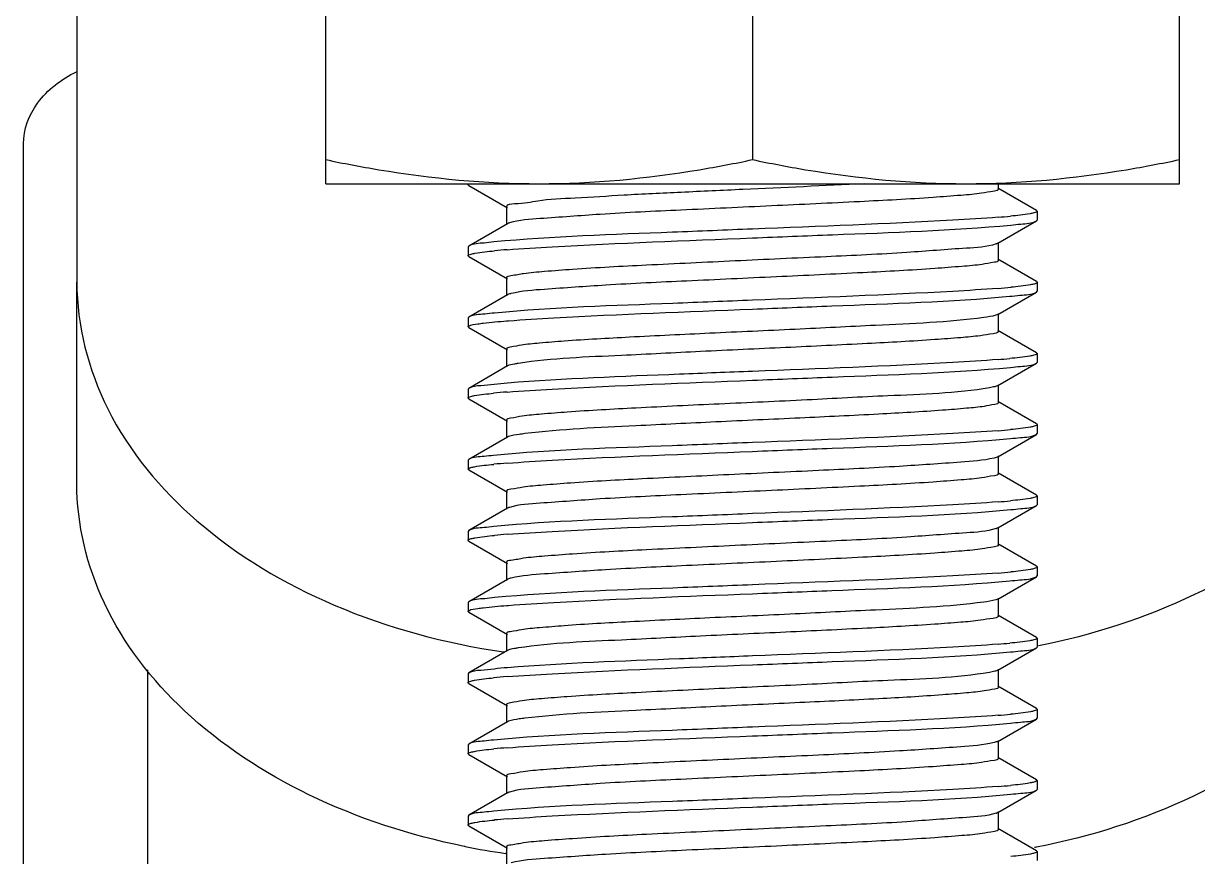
# Model space of a CAD drawing. Extents: x 1031190 to 1725648, y 733081 to 1571294.
# Drawn here: x 1132895.5 to 1133189.2, y 1238495.9 to 1238704.3 of the extents above; entities that cross this region are included whole.
import ezdxf

# ---------------------------------------------------------------- set-up
doc = ezdxf.new("R2010")
doc.units = 0
doc.header["$LTSCALE"] = 1000
doc.header["$MEASUREMENT"] = 0

msp = doc.modelspace()

# ---------------------------------------------------------------- linework, layer by layer
at = {"linetype": 'Continuous'}
for p, q in [((1132971.08, 1238664.22), (1132971.08, 1239198.07)), ((1133184.62, 1238664.22), (1133184.62, 1239198.07)), ((1133077.85, 1239192.06), (1133077.85, 1238670.24)), ((1132908.8, 1238982.51), (1132908.8, 1238639.59)), ((1132895.45, 1235660.53), (1132895.45, 1238674.19)), ((1132971.08, 1238664.22), (1133184.62, 1238664.22)), ((1133139.4, 1238662.89), (1133139.4, 1238664.22)), ((1133006.84, 1238663.81), (1133006.67, 1238664)), ((1133006.84, 1238663.81), (1133016.5, 1238658.22)), ((1133148.86, 1238657.52), (1133139.21, 1238663.11)), ((1133016.3, 1238658.44), (1133016.3, 1238653.99)), ((1133148.86, 1238657.52), (1133149.03, 1238657.33)), ((1133149.03, 1238657.33), (1133149.03, 1238655.1)), ((1133016.5, 1238654.22), (1133006.84, 1238648.63)), ((1133139.21, 1238649.32), (1133148.86, 1238654.91)), ((1133148.86, 1238654.91), (1133149.03, 1238655.11)), ((1133139.4, 1238645.09), (1133139.4, 1238649.54)), ((1133006.84, 1238648.63), (1133006.67, 1238648.43)), ((1133006.67, 1238648.43), (1133006.67, 1238646.21)), ((1133139.2, 1238649.32), (1133138.85, 1238649.16)), ((1133006.84, 1238646.01), (1133006.67, 1238646.21)), ((1133006.84, 1238646.01), (1133016.5, 1238640.42)), ((1133148.86, 1238639.73), (1133139.21, 1238645.32)), ((1133016.3, 1238640.65), (1133016.3, 1238636.2)), ((1132908.8, 1238589.26), (1132908.8, 1238639.59)), ((1133148.86, 1238639.73), (1133149.03, 1238639.53)), ((1133149.03, 1238639.53), (1133149.03, 1238637.31)), ((1133016.5, 1238636.42), (1133006.84, 1238630.83)), ((1133139.21, 1238631.52), (1133148.86, 1238637.11)), ((1133148.86, 1238637.11), (1133149.03, 1238637.31)), ((1133139.4, 1238627.3), (1133139.4, 1238631.75)), ((1133006.84, 1238630.83), (1133006.67, 1238630.64)), ((1133006.67, 1238630.64), (1133006.67, 1238628.41)), ((1133016.31, 1238629.9), (1133016.82, 1238629.94)), ((1133006.84, 1238628.22), (1133006.67, 1238628.41)), ((1133006.84, 1238628.22), (1133016.5, 1238622.63)), ((1133148.86, 1238621.93), (1133139.21, 1238627.52)), ((1133016.3, 1238622.85), (1133016.3, 1238618.4)), ((1133148.86, 1238621.93), (1133149.03, 1238621.74)), ((1133149.03, 1238621.74), (1133149.03, 1238619.51)), ((1133016.5, 1238618.63), (1133006.84, 1238613.04)), ((1133139.21, 1238613.73), (1133148.86, 1238619.32)), ((1133148.86, 1238619.32), (1133149.03, 1238619.51)), ((1133006.84, 1238613.04), (1133006.67, 1238612.84)), ((1133006.67, 1238612.84), (1133006.67, 1238610.62)), ((1133139.4, 1238609.5), (1133139.4, 1238613.95)), ((1133006.84, 1238610.42), (1133006.67, 1238610.62)), ((1133006.84, 1238610.42), (1133016.5, 1238604.83)), ((1133148.86, 1238604.14), (1133139.21, 1238609.73)), ((1133016.3, 1238605.06), (1133016.3, 1238600.61)), ((1133148.86, 1238604.14), (1133149.03, 1238603.94)), ((1133149.03, 1238603.94), (1133149.03, 1238601.72)), ((1133016.5, 1238600.83), (1133006.84, 1238595.24)), ((1133016.77, 1238600.96), (1133016.5, 1238600.83)), ((1133139.21, 1238595.93), (1133148.86, 1238601.52)), ((1133148.86, 1238601.52), (1133149.03, 1238601.72)), ((1133006.84, 1238595.24), (1133006.67, 1238595.05)), ((1133006.67, 1238595.05), (1133006.67, 1238592.82)), ((1133139.4, 1238591.71), (1133139.4, 1238596.16)), ((1133006.84, 1238592.63), (1133006.67, 1238592.82)), ((1133006.84, 1238592.63), (1133016.5, 1238587.04)), ((1133148.86, 1238586.34), (1133139.21, 1238591.93)), ((1133016.3, 1238587.26), (1133016.3, 1238582.81)), ((1133148.86, 1238586.34), (1133149.03, 1238586.15)), ((1133149.03, 1238586.15), (1133149.03, 1238583.92)), ((1133016.5, 1238583.04), (1133006.84, 1238577.45)), ((1133139.21, 1238578.14), (1133148.86, 1238583.73)), ((1133148.86, 1238583.73), (1133149.03, 1238583.93)), ((1133006.84, 1238577.45), (1133006.67, 1238577.25)), ((1133006.67, 1238577.25), (1133006.67, 1238575.03)), ((1133139.2, 1238578.14), (1133138.85, 1238577.99)), ((1133139.4, 1238573.91), (1133139.4, 1238578.36)), ((1133006.84, 1238574.83), (1133006.67, 1238575.03)), ((1133006.84, 1238574.83), (1133016.5, 1238569.24)), ((1133148.86, 1238568.55), (1133139.21, 1238574.14)), ((1133016.3, 1238569.47), (1133016.3, 1238565.02)), ((1133148.86, 1238568.55), (1133149.03, 1238568.35)), ((1133149.03, 1238568.35), (1133149.03, 1238566.13)), ((1133016.5, 1238565.24), (1133006.84, 1238559.65)), ((1133139.21, 1238560.34), (1133148.86, 1238565.93)), ((1133148.86, 1238565.93), (1133149.03, 1238566.13)), ((1133006.84, 1238559.65), (1133006.67, 1238559.46)), ((1133006.67, 1238559.46), (1133006.67, 1238557.23)), ((1133016.31, 1238558.72), (1133016.82, 1238558.76)), ((1133139.4, 1238556.12), (1133139.4, 1238560.57)), ((1133006.84, 1238557.04), (1133006.67, 1238557.23)), ((1133006.84, 1238557.04), (1133016.5, 1238551.45)), ((1133148.86, 1238550.75), (1133139.21, 1238556.34)), ((1133016.3, 1238551.67), (1133016.3, 1238547.22)), ((1133148.86, 1238550.75), (1133149.03, 1238550.56)), ((1133149.03, 1238550.56), (1133149.03, 1238548.33)), ((1133016.5, 1238547.45), (1133006.84, 1238541.86)), ((1133015.51, 1238547.13), (1133015.73, 1238547.1)), ((1133139.21, 1238542.55), (1133148.86, 1238548.14)), ((1133148.86, 1238548.14), (1133149.03, 1238548.34)), ((1132926.59, 1236243.7), (1132926.59, 1238542.66)), ((1133006.84, 1238541.86), (1133006.67, 1238541.66)), ((1133006.67, 1238541.66), (1133006.67, 1238539.44)), ((1133139.4, 1238538.32), (1133139.4, 1238542.77)), ((1133006.84, 1238539.24), (1133006.67, 1238539.44)), ((1133006.84, 1238539.24), (1133016.5, 1238533.65)), ((1133148.86, 1238532.96), (1133139.21, 1238538.55)), ((1133016.3, 1238533.88), (1133016.3, 1238529.43)), ((1133148.86, 1238532.96), (1133149.03, 1238532.76)), ((1133149.03, 1238532.76), (1133149.03, 1238530.54)), ((1133016.5, 1238529.65), (1133006.84, 1238524.06)), ((1133016.77, 1238529.78), (1133016.5, 1238529.65)), ((1133139.21, 1238524.75), (1133148.86, 1238530.34)), ((1133148.86, 1238530.34), (1133149.03, 1238530.54)), ((1133006.84, 1238524.06), (1133006.67, 1238523.87)), ((1133006.67, 1238523.87), (1133006.67, 1238521.64)), ((1133139.4, 1238520.53), (1133139.4, 1238524.98)), ((1133006.84, 1238521.45), (1133006.67, 1238521.64)), ((1133006.84, 1238521.45), (1133016.5, 1238515.86)), ((1133148.86, 1238515.16), (1133139.21, 1238520.75)), ((1133016.3, 1238516.08), (1133016.3, 1238511.63)), ((1133148.86, 1238515.16), (1133149.03, 1238514.97)), ((1133149.03, 1238514.97), (1133149.03, 1238512.74)), ((1133016.5, 1238511.86), (1133006.84, 1238506.27)), ((1133139.21, 1238506.96), (1133148.86, 1238512.55)), ((1133148.86, 1238512.55), (1133149.03, 1238512.75)), ((1133006.84, 1238506.27), (1133006.67, 1238506.07)), ((1133006.67, 1238506.07), (1133006.67, 1238503.85)), ((1133139.2, 1238506.96), (1133138.85, 1238506.81)), ((1133139.4, 1238502.73), (1133139.4, 1238507.18)), ((1133006.84, 1238503.65), (1133006.67, 1238503.85)), ((1133006.84, 1238503.65), (1133016.5, 1238498.06)), ((1133148.86, 1238497.37), (1133139.21, 1238502.96)), ((1133005.91, 1238498.45), (1133005.72, 1238498.49)), ((1133016.24, 1238496.7), (1133016.01, 1238496.73)), ((1133016.3, 1238498.29), (1133016.3, 1238493.84)), ((1133148.53, 1238498.21), (1133148.34, 1238498.17)), ((1133148.76, 1238498.25), (1133148.53, 1238498.21)), ((1133148.9, 1238498.28), (1133148.76, 1238498.25)), ((1133148.86, 1238497.37), (1133149.03, 1238497.17)), ((1133149.03, 1238497.17), (1133149.03, 1238494.95))]:
    msp.add_line(p, q, dxfattribs=at)
for centre, radius, start, end in [((1133123.55, 1238857.54), 202.32, 274.4572, 275.3373), ((1133032.08, 1238446.93), 201.39, 94.4567, 95.3502), ((1133137.51, 1238653.05), 4.11, 287.9093, 289.0439), ((1133123.77, 1238837.07), 199.64, 274.4562, 275.3757), ((1133019.68, 1238627.45), 9.56, 103.4604, 104.3304), ((1133123.18, 1238826.34), 206.72, 274.4595, 275.2732), ((1133031.56, 1238417.47), 195.24, 94.4466, 95.4486), ((1133123.59, 1238803.69), 201.86, 274.4571, 275.3431), ((1133031.68, 1238398.24), 196.68, 94.4521, 95.4224), ((1133123.55, 1238786.36), 202.32, 274.4572, 275.3373), ((1133032.08, 1238375.75), 201.39, 94.4567, 95.3502), ((1133137.51, 1238581.87), 4.11, 287.9093, 289.0439), ((1133123.77, 1238765.89), 199.64, 274.4562, 275.3757), ((1133019.68, 1238556.27), 9.56, 103.4604, 104.3304), ((1133123.18, 1238755.16), 206.72, 274.4595, 275.2732), ((1133031.56, 1238346.29), 195.24, 94.4466, 95.4486), ((1133123.59, 1238732.51), 201.86, 274.4571, 275.3431), ((1133031.68, 1238327.06), 196.68, 94.4521, 95.4224), ((1133123.55, 1238715.18), 202.32, 274.4572, 275.3373), ((1133137.51, 1238510.69), 4.11, 287.9093, 289.0439), ((1133032.08, 1238304.57), 201.39, 94.4567, 95.3502), ((1133041.41, 1238675.95), 181.01, 258.6889, 261.9339)]:
    msp.add_arc(centre, radius, start, end, dxfattribs=at)
for points, knots in [([(1132895.45, 1238674.19), (1132895.45, 1238677.78), (1132898.43, 1238685.6), (1132904.97, 1238690.36), (1132908.71, 1238692.22)], [0, 0, 0, 0, 0.461863, 1, 1, 1, 1]), ([(1132971.08, 1238670.24), (1132975.48, 1238669.31), (1132993.08, 1238665.95), (1133011.04, 1238664.22), (1133024.47, 1238664.22)], [0, 0, 0, 0, 0.250789, 1, 1, 1, 1]), ([(1133024.47, 1238664.22), (1133037.9, 1238664.22), (1133055.85, 1238665.95), (1133073.45, 1238669.31), (1133077.85, 1238670.24)], [0, 0, 0, 0, 0.749211, 1, 1, 1, 1]), ([(1133077.85, 1238670.24), (1133082.25, 1238669.31), (1133099.85, 1238665.95), (1133117.81, 1238664.22), (1133131.24, 1238664.22)], [0, 0, 0, 0, 0.250789, 1, 1, 1, 1]), ([(1133131.24, 1238664.22), (1133144.67, 1238664.22), (1133162.62, 1238665.95), (1133180.22, 1238669.31), (1133184.62, 1238670.24)], [0, 0, 0, 0, 0.749211, 1, 1, 1, 1]), ([(1133006.67, 1238664), (1133006.67, 1238664.04), (1133006.74, 1238664.14), (1133006.83, 1238664.19), (1133006.89, 1238664.22)], [0, 0, 0, 0, 0.384576, 1, 1, 1, 1]), ([(1133105.78, 1238664.22), (1133095.66, 1238663.7), (1133080.38, 1238663.01), (1133060.38, 1238662.07), (1133046.31, 1238661.41), (1133034.63, 1238660.62), (1133024.82, 1238660.22), (1133020.33, 1238659.1), (1133016.31, 1238659.15), (1133016.31, 1238658.44)], [0, 0, 0, 0, 0.338564, 0.510837, 0.670229, 0.806445, 0.910702, 0.97638, 1, 1, 1, 1]), ([(1133139.4, 1238662.89), (1133139.4, 1238662.49), (1133137.3, 1238662.25), (1133134.74, 1238661.67), (1133129.3, 1238661.25), (1133119.32, 1238660.47), (1133103.41, 1238659.64), (1133082.41, 1238658.65), (1133060.74, 1238657.64), (1133041.4, 1238656.76), (1133027.17, 1238655.61), (1133019.51, 1238655.17), (1133017.04, 1238654.43)], [0, 0, 0, 0, 0.009703, 0.035887, 0.07813, 0.135078, 0.284815, 0.464601, 0.649729, 0.81476, 0.937049, 1, 1, 1, 1]), ([(1133139.27, 1238655.83), (1133135.5, 1238655.53), (1133115.04, 1238654.29), (1133094.55, 1238653.54), (1133077.85, 1238652.88)], [0, 0, 0, 0, 0.184553, 1, 1, 1, 1]), ([(1133148.21, 1238656.9), (1133147.9, 1238656.82), (1133145.97, 1238656.43), (1133144.01, 1238656.25), (1133142.37, 1238656.09)], [0, 0, 0, 0, 0.163341, 1, 1, 1, 1]), ([(1133149.03, 1238657.33), (1133149.03, 1238657.23), (1133148.69, 1238657.02), (1133148.42, 1238656.95), (1133148.21, 1238656.9)], [0, 0, 0, 0, 0.314295, 1, 1, 1, 1]), ([(1133077.85, 1238652.88), (1133071.17, 1238652.61), (1133049.58, 1238651.69), (1133027.95, 1238651.07), (1133013.1, 1238649.64)], [0, 0, 0, 0, 0.309586, 1, 1, 1, 1]), ([(1133017.04, 1238654.43), (1133016.94, 1238654.4), (1133016.75, 1238654.34), (1133016.57, 1238654.26), (1133016.5, 1238654.22)], [0, 0, 0, 0, 0.569522, 1, 1, 1, 1]), ([(1133077.85, 1238650.66), (1133084.51, 1238650.92), (1133106.06, 1238651.84), (1133127.64, 1238652.47), (1133142.48, 1238653.88)], [0, 0, 0, 0, 0.309073, 1, 1, 1, 1]), ([(1133142.48, 1238653.88), (1133143.29, 1238653.96), (1133145.4, 1238654.25), (1133147.7, 1238654.24), (1133148.86, 1238654.91)], [0, 0, 0, 0, 0.379133, 1, 1, 1, 1]), ([(1133013.1, 1238649.64), (1133012.3, 1238649.57), (1133010.23, 1238649.27), (1133007.98, 1238649.28), (1133006.84, 1238648.63)], [0, 0, 0, 0, 0.378727, 1, 1, 1, 1]), ([(1133016.43, 1238647.71), (1133020.2, 1238648), (1133040.66, 1238649.24), (1133061.15, 1238649.99), (1133077.85, 1238650.66)], [0, 0, 0, 0, 0.184541, 1, 1, 1, 1]), ([(1133006.67, 1238646.21), (1133006.67, 1238646.3), (1133006.99, 1238646.51), (1133007.26, 1238646.57), (1133007.46, 1238646.63)], [0, 0, 0, 0, 0.315177, 1, 1, 1, 1]), ([(1133007.46, 1238646.63), (1133007.77, 1238646.71), (1133009.7, 1238647.1), (1133011.66, 1238647.28), (1133013.3, 1238647.44)], [0, 0, 0, 0, 0.16229, 1, 1, 1, 1]), ([(1133138.78, 1238649.14), (1133136.39, 1238648.37), (1133128.83, 1238647.97), (1133114.73, 1238646.78), (1133095.39, 1238645.92), (1133073.66, 1238644.9), (1133052.56, 1238643.91), (1133036.53, 1238643.08), (1133026.48, 1238642.29), (1133021, 1238641.87), (1133018.42, 1238641.28), (1133016.31, 1238641.05), (1133016.3, 1238640.65)], [0, 0, 0, 0, 0.061098, 0.182334, 0.347135, 0.532706, 0.713328, 0.863975, 0.921317, 0.963856, 0.990226, 1, 1, 1, 1]), ([(1133139.4, 1238645.09), (1133139.4, 1238644.71), (1133137.35, 1238644.46), (1133134.86, 1238643.89), (1133129.55, 1238643.47), (1133119.8, 1238642.7), (1133104.2, 1238641.88), (1133083.54, 1238640.9), (1133062.07, 1238639.91), (1133042.71, 1238639.01), (1133028.11, 1238637.95), (1133020.17, 1238637.4), (1133017.45, 1238636.74)], [0, 0, 0, 0, 0.009517, 0.035128, 0.076492, 0.132277, 0.279305, 0.456588, 0.640385, 0.806077, 0.931494, 1, 1, 1, 1]), ([(1132908.8, 1238639.59), (1132908.8, 1238628.72), (1132914.76, 1238605.66), (1132938.64, 1238577.25), (1132973.56, 1238556.58), (1133001.02, 1238549.23), (1133015.51, 1238547.13)], [0, 0, 0, 0, 0.21365, 0.448299, 0.712201, 1, 1, 1, 1]), ([(1133139.28, 1238638.03), (1133135.51, 1238637.74), (1133115.05, 1238636.5), (1133094.56, 1238635.75), (1133077.85, 1238635.08)], [0, 0, 0, 0, 0.184509, 1, 1, 1, 1]), ([(1133148.32, 1238639.13), (1133148.02, 1238639.05), (1133146.09, 1238638.65), (1133144.12, 1238638.46), (1133142.48, 1238638.31)], [0, 0, 0, 0, 0.159053, 1, 1, 1, 1]), ([(1133149.03, 1238639.53), (1133149.03, 1238639.45), (1133148.75, 1238639.25), (1133148.5, 1238639.18), (1133148.32, 1238639.13)], [0, 0, 0, 0, 0.319254, 1, 1, 1, 1]), ([(1133149.4, 1238548.71), (1133162.85, 1238551.37), (1133188.19, 1238559.45), (1133220.08, 1238580.14), (1133241.61, 1238607.55), (1133246.9, 1238629.29), (1133246.9, 1238639.59)], [0, 0, 0, 0, 0.287091, 0.549791, 0.784575, 1, 1, 1, 1]), ([(1133077.85, 1238635.08), (1133071.2, 1238634.82), (1133049.68, 1238633.9), (1133028.13, 1238633.27), (1133013.3, 1238631.87)], [0, 0, 0, 0, 0.308784, 1, 1, 1, 1]), ([(1133017.31, 1238636.71), (1133017.15, 1238636.67), (1133016.87, 1238636.59), (1133016.6, 1238636.48), (1133016.5, 1238636.42)], [0, 0, 0, 0, 0.585672, 1, 1, 1, 1]), ([(1133077.85, 1238632.86), (1133084.46, 1238633.12), (1133105.9, 1238634.03), (1133127.38, 1238634.68), (1133142.18, 1238636.06)], [0, 0, 0, 0, 0.307895, 1, 1, 1, 1]), ([(1133142.18, 1238636.06), (1133143.03, 1238636.14), (1133145.24, 1238636.44), (1133147.65, 1238636.41), (1133148.86, 1238637.11)], [0, 0, 0, 0, 0.380051, 1, 1, 1, 1]), ([(1133013.3, 1238631.87), (1133012.48, 1238631.79), (1133010.34, 1238631.49), (1133008.01, 1238631.51), (1133006.84, 1238630.83)], [0, 0, 0, 0, 0.379378, 1, 1, 1, 1]), ([(1133016.82, 1238629.94), (1133020.59, 1238630.23), (1133040.93, 1238631.45), (1133061.28, 1238632.2), (1133077.85, 1238632.86)], [0, 0, 0, 0, 0.186017, 1, 1, 1, 1]), ([(1133006.67, 1238628.41), (1133006.67, 1238628.49), (1133007.5, 1238629.09), (1133008.35, 1238629.04), (1133009.12, 1238629.16)], [0, 0, 0, 0, 0.092798, 1, 1, 1, 1]), ([(1133009.12, 1238629.16), (1133009.58, 1238629.23), (1133011.97, 1238629.54), (1133014.37, 1238629.75), (1133016.31, 1238629.9)], [0, 0, 0, 0, 0.190958, 1, 1, 1, 1]), ([(1133135.69, 1238630.76), (1133126.72, 1238629.55), (1133110.95, 1238628.94), (1133088.12, 1238627.74), (1133067.58, 1238626.84), (1133048.34, 1238625.9), (1133034.03, 1238625.12), (1133025.17, 1238624.39), (1133020.39, 1238623.98), (1133018.13, 1238623.46), (1133016.3, 1238623.2), (1133016.3, 1238622.85)], [0, 0, 0, 0, 0.226556, 0.394464, 0.573122, 0.741029, 0.877994, 0.929534, 0.967621, 0.99116, 1, 1, 1, 1]), ([(1133139.2, 1238631.52), (1133139.06, 1238631.44), (1133137.91, 1238631.04), (1133136.71, 1238630.9), (1133135.69, 1238630.76)], [0, 0, 0, 0, 0.140461, 1, 1, 1, 1]), ([(1133139.35, 1238627.19), (1133139.04, 1238626.82), (1133137.32, 1238626.63), (1133134.32, 1238626.06), (1133129.37, 1238625.66), (1133119.99, 1238624.93), (1133105.38, 1238624.15), (1133085.85, 1238623.2), (1133065.34, 1238622.31), (1133043.03, 1238621.09), (1133027.77, 1238620.57), (1133019.24, 1238619.28)], [0, 0, 0, 0, 0.011937, 0.038615, 0.07957, 0.133598, 0.274096, 0.443272, 0.620779, 0.785256, 1, 1, 1, 1]), ([(1133139.4, 1238627.3), (1133139.4, 1238627.28), (1133139.39, 1238627.24), (1133139.37, 1238627.21), (1133139.35, 1238627.19)], [0, 0, 0, 0, 0.463467, 1, 1, 1, 1]), ([(1133139.25, 1238620.24), (1133135.48, 1238619.94), (1133115.03, 1238618.7), (1133094.55, 1238617.95), (1133077.85, 1238617.29)], [0, 0, 0, 0, 0.184619, 1, 1, 1, 1]), ([(1133148.19, 1238621.3), (1133147.87, 1238621.22), (1133145.89, 1238620.83), (1133143.87, 1238620.64), (1133142.18, 1238620.49)], [0, 0, 0, 0, 0.163149, 1, 1, 1, 1]), ([(1133149.03, 1238621.74), (1133149.03, 1238621.64), (1133148.68, 1238621.43), (1133148.41, 1238621.36), (1133148.19, 1238621.3)], [0, 0, 0, 0, 0.312916, 1, 1, 1, 1]), ([(1133019.24, 1238619.28), (1133018.91, 1238619.23), (1133018, 1238619.06), (1133017.03, 1238618.93), (1133016.5, 1238618.63)], [0, 0, 0, 0, 0.353551, 1, 1, 1, 1]), ([(1133077.85, 1238617.29), (1133071.76, 1238617.05), (1133051.31, 1238616.2), (1133030.85, 1238615.47), (1133016.52, 1238614.35)], [0, 0, 0, 0, 0.297814, 1, 1, 1, 1]), ([(1133077.85, 1238615.07), (1133084.5, 1238615.33), (1133106.01, 1238616.25), (1133127.56, 1238616.88), (1133142.38, 1238618.28)], [0, 0, 0, 0, 0.308711, 1, 1, 1, 1]), ([(1133142.38, 1238618.28), (1133143.21, 1238618.36), (1133145.35, 1238618.66), (1133147.69, 1238618.64), (1133148.86, 1238619.32)], [0, 0, 0, 0, 0.379419, 1, 1, 1, 1]), ([(1133016.52, 1238614.35), (1133014.3, 1238614.17), (1133011.14, 1238613.73), (1133007.73, 1238613.55), (1133006.84, 1238613.04)], [0, 0, 0, 0, 0.683777, 1, 1, 1, 1]), ([(1133016.43, 1238612.12), (1133020.2, 1238612.41), (1133040.66, 1238613.65), (1133061.15, 1238614.4), (1133077.85, 1238615.07)], [0, 0, 0, 0, 0.184504, 1, 1, 1, 1]), ([(1133007.4, 1238611.02), (1133007.69, 1238611.1), (1133009.55, 1238611.49), (1133011.44, 1238611.67), (1133013.03, 1238611.82)], [0, 0, 0, 0, 0.160861, 1, 1, 1, 1]), ([(1133137.15, 1238613.18), (1133128.75, 1238611.74), (1133113.42, 1238611.35), (1133090.9, 1238610.06), (1133069.86, 1238609.16), (1133049.91, 1238608.18), (1133034.96, 1238607.38), (1133025.65, 1238606.63), (1133020.62, 1238606.22), (1133018.24, 1238605.68), (1133016.3, 1238605.43), (1133016.3, 1238605.06)], [0, 0, 0, 0, 0.210773, 0.377666, 0.558838, 0.731273, 0.873076, 0.926648, 0.966309, 0.990838, 1, 1, 1, 1]), ([(1133139.2, 1238613.73), (1133138.97, 1238613.59), (1133138.28, 1238613.4), (1133137.58, 1238613.26), (1133137.15, 1238613.18)], [0, 0, 0, 0, 0.374139, 1, 1, 1, 1]), ([(1133006.67, 1238610.62), (1133006.67, 1238610.71), (1133006.96, 1238610.9), (1133007.21, 1238610.97), (1133007.4, 1238611.02)], [0, 0, 0, 0, 0.319044, 1, 1, 1, 1]), ([(1133139.4, 1238609.5), (1133139.4, 1238609.16), (1133137.63, 1238608.89), (1133135.42, 1238608.4), (1133130.77, 1238607.98), (1133122.13, 1238607.27), (1133108.14, 1238606.49), (1133089.26, 1238605.57), (1133068.99, 1238604.67), (1133046.05, 1238603.5), (1133030.09, 1238602.83), (1133020.88, 1238601.71)], [0, 0, 0, 0, 0.008683, 0.031763, 0.069103, 0.119686, 0.254361, 0.420111, 0.597552, 0.765912, 1, 1, 1, 1]), ([(1133139.27, 1238602.44), (1133135.5, 1238602.15), (1133115.04, 1238600.91), (1133094.55, 1238600.16), (1133077.85, 1238599.49)], [0, 0, 0, 0, 0.184538, 1, 1, 1, 1]), ([(1133148.3, 1238603.54), (1133148, 1238603.45), (1133146.04, 1238603.05), (1133144.05, 1238602.87), (1133142.38, 1238602.71)], [0, 0, 0, 0, 0.159502, 1, 1, 1, 1]), ([(1133149.03, 1238603.94), (1133149.03, 1238603.85), (1133148.74, 1238603.66), (1133148.49, 1238603.59), (1133148.3, 1238603.54)], [0, 0, 0, 0, 0.318137, 1, 1, 1, 1]), ([(1133077.85, 1238599.49), (1133071.15, 1238599.23), (1133049.54, 1238598.3), (1133027.89, 1238597.68), (1133013.03, 1238596.25)], [0, 0, 0, 0, 0.309919, 1, 1, 1, 1]), ([(1133020.88, 1238601.71), (1133020.4, 1238601.65), (1133019.03, 1238601.45), (1133017.63, 1238601.28), (1133016.77, 1238600.96)], [0, 0, 0, 0, 0.341642, 1, 1, 1, 1]), ([(1133077.85, 1238597.27), (1133084.49, 1238597.53), (1133106, 1238598.45), (1133127.55, 1238599.09), (1133142.37, 1238600.48)], [0, 0, 0, 0, 0.308641, 1, 1, 1, 1]), ([(1133142.37, 1238600.48), (1133143.2, 1238600.56), (1133145.34, 1238600.86), (1133147.68, 1238600.84), (1133148.86, 1238601.52)], [0, 0, 0, 0, 0.379512, 1, 1, 1, 1]), ([(1133016.42, 1238594.32), (1133020.19, 1238594.62), (1133040.65, 1238595.86), (1133061.14, 1238596.61), (1133077.85, 1238597.27)], [0, 0, 0, 0, 0.184493, 1, 1, 1, 1]), ([(1133013.03, 1238596.25), (1133012.24, 1238596.18), (1133010.2, 1238595.89), (1133007.96, 1238595.89), (1133006.84, 1238595.24)], [0, 0, 0, 0, 0.378482, 1, 1, 1, 1]), ([(1133007.4, 1238593.23), (1133007.7, 1238593.31), (1133009.58, 1238593.7), (1133011.49, 1238593.88), (1133013.1, 1238594.03)], [0, 0, 0, 0, 0.160696, 1, 1, 1, 1]), ([(1133138.25, 1238595.61), (1133135.53, 1238594.96), (1133127.58, 1238594.4), (1133112.98, 1238593.35), (1133093.62, 1238592.44), (1133072.15, 1238591.45), (1133051.5, 1238590.47), (1133035.9, 1238589.65), (1133026.15, 1238588.88), (1133020.85, 1238588.46), (1133018.35, 1238587.89), (1133016.31, 1238587.65), (1133016.31, 1238587.26)], [0, 0, 0, 0, 0.068576, 0.194029, 0.359725, 0.543506, 0.720761, 0.867753, 0.923531, 0.964877, 0.99049, 1, 1, 1, 1]), ([(1133139.2, 1238595.93), (1133139.09, 1238595.86), (1133138.77, 1238595.74), (1133138.44, 1238595.66), (1133138.25, 1238595.61)], [0, 0, 0, 0, 0.406881, 1, 1, 1, 1]), ([(1133006.67, 1238592.82), (1133006.67, 1238592.91), (1133006.97, 1238593.11), (1133007.21, 1238593.18), (1133007.4, 1238593.23)], [0, 0, 0, 0, 0.318595, 1, 1, 1, 1]), ([(1133139.4, 1238591.71), (1133139.4, 1238591.31), (1133137.3, 1238591.07), (1133134.74, 1238590.49), (1133129.3, 1238590.07), (1133119.32, 1238589.29), (1133103.41, 1238588.46), (1133082.41, 1238587.47), (1133060.74, 1238586.46), (1133041.4, 1238585.58), (1133027.17, 1238584.43), (1133019.51, 1238583.99), (1133017.04, 1238583.25)], [0, 0, 0, 0, 0.009703, 0.035887, 0.07813, 0.135078, 0.284815, 0.464601, 0.649729, 0.81476, 0.937049, 1, 1, 1, 1]), ([(1133005.72, 1238498.49), (1132992.32, 1238501.19), (1132967.13, 1238509.31), (1132935.43, 1238530), (1132914.05, 1238557.34), (1132908.8, 1238579), (1132908.8, 1238589.26)], [0, 0, 0, 0, 0.287033, 0.549656, 0.784455, 1, 1, 1, 1]), ([(1133246.9, 1238589.26), (1133246.9, 1238578.93), (1133241.58, 1238557.11), (1133219.92, 1238529.65), (1133187.86, 1238508.95), (1133162.41, 1238500.91), (1133148.9, 1238498.28)], [0, 0, 0, 0, 0.215323, 0.450097, 0.712862, 1, 1, 1, 1]), ([(1133148.21, 1238585.72), (1133147.9, 1238585.64), (1133145.97, 1238585.25), (1133144.01, 1238585.07), (1133142.37, 1238584.91)], [0, 0, 0, 0, 0.163341, 1, 1, 1, 1]), ([(1133149.03, 1238586.15), (1133149.03, 1238586.05), (1133148.69, 1238585.84), (1133148.42, 1238585.77), (1133148.21, 1238585.72)], [0, 0, 0, 0, 0.314295, 1, 1, 1, 1]), ([(1133017.04, 1238583.25), (1133016.94, 1238583.22), (1133016.75, 1238583.16), (1133016.57, 1238583.08), (1133016.5, 1238583.04)], [0, 0, 0, 0, 0.569522, 1, 1, 1, 1]), ([(1133139.27, 1238584.65), (1133135.5, 1238584.35), (1133115.04, 1238583.11), (1133094.55, 1238582.36), (1133077.85, 1238581.7)], [0, 0, 0, 0, 0.184553, 1, 1, 1, 1]), ([(1133077.85, 1238579.48), (1133084.51, 1238579.74), (1133106.06, 1238580.66), (1133127.64, 1238581.29), (1133142.48, 1238582.7)], [0, 0, 0, 0, 0.309073, 1, 1, 1, 1]), ([(1133142.48, 1238582.7), (1133143.29, 1238582.78), (1133145.4, 1238583.07), (1133147.7, 1238583.06), (1133148.86, 1238583.73)], [0, 0, 0, 0, 0.379133, 1, 1, 1, 1]), ([(1133077.85, 1238581.7), (1133071.17, 1238581.43), (1133049.58, 1238580.51), (1133027.95, 1238579.89), (1133013.1, 1238578.46)], [0, 0, 0, 0, 0.309586, 1, 1, 1, 1]), ([(1133016.43, 1238576.53), (1133020.2, 1238576.82), (1133040.66, 1238578.06), (1133061.15, 1238578.81), (1133077.85, 1238579.48)], [0, 0, 0, 0, 0.184541, 1, 1, 1, 1]), ([(1133013.1, 1238578.46), (1133012.3, 1238578.39), (1133010.23, 1238578.09), (1133007.98, 1238578.11), (1133006.84, 1238577.45)], [0, 0, 0, 0, 0.378727, 1, 1, 1, 1]), ([(1133007.46, 1238575.45), (1133007.77, 1238575.53), (1133009.7, 1238575.92), (1133011.66, 1238576.1), (1133013.3, 1238576.26)], [0, 0, 0, 0, 0.16229, 1, 1, 1, 1]), ([(1133138.78, 1238577.96), (1133136.39, 1238577.19), (1133128.83, 1238576.79), (1133114.73, 1238575.6), (1133095.39, 1238574.74), (1133073.66, 1238573.72), (1133052.56, 1238572.73), (1133036.53, 1238571.9), (1133026.48, 1238571.11), (1133021, 1238570.69), (1133018.42, 1238570.1), (1133016.31, 1238569.87), (1133016.3, 1238569.47)], [0, 0, 0, 0, 0.061098, 0.182334, 0.347135, 0.532706, 0.713328, 0.863975, 0.921317, 0.963856, 0.990226, 1, 1, 1, 1]), ([(1133006.67, 1238575.03), (1133006.67, 1238575.12), (1133006.99, 1238575.33), (1133007.26, 1238575.39), (1133007.46, 1238575.45)], [0, 0, 0, 0, 0.315177, 1, 1, 1, 1]), ([(1133139.4, 1238573.91), (1133139.4, 1238573.53), (1133137.35, 1238573.28), (1133134.86, 1238572.71), (1133129.55, 1238572.29), (1133119.8, 1238571.52), (1133104.2, 1238570.7), (1133083.54, 1238569.72), (1133062.07, 1238568.73), (1133042.71, 1238567.83), (1133028.11, 1238566.77), (1133020.17, 1238566.22), (1133017.45, 1238565.56)], [0, 0, 0, 0, 0.009517, 0.035128, 0.076492, 0.132277, 0.279305, 0.456588, 0.640385, 0.806077, 0.931494, 1, 1, 1, 1]), ([(1133148.32, 1238567.95), (1133148.02, 1238567.87), (1133146.09, 1238567.47), (1133144.12, 1238567.28), (1133142.48, 1238567.13)], [0, 0, 0, 0, 0.159053, 1, 1, 1, 1]), ([(1133149.03, 1238568.35), (1133149.03, 1238568.27), (1133148.75, 1238568.07), (1133148.5, 1238568), (1133148.32, 1238567.95)], [0, 0, 0, 0, 0.319254, 1, 1, 1, 1]), ([(1133017.31, 1238565.53), (1133017.15, 1238565.49), (1133016.87, 1238565.41), (1133016.6, 1238565.3), (1133016.5, 1238565.24)], [0, 0, 0, 0, 0.585672, 1, 1, 1, 1]), ([(1133139.28, 1238566.85), (1133135.51, 1238566.56), (1133115.05, 1238565.32), (1133094.56, 1238564.57), (1133077.85, 1238563.9)], [0, 0, 0, 0, 0.184509, 1, 1, 1, 1]), ([(1133077.85, 1238561.68), (1133084.46, 1238561.94), (1133105.9, 1238562.85), (1133127.38, 1238563.5), (1133142.18, 1238564.88)], [0, 0, 0, 0, 0.307895, 1, 1, 1, 1]), ([(1133142.18, 1238564.88), (1133143.03, 1238564.96), (1133145.24, 1238565.26), (1133147.65, 1238565.23), (1133148.86, 1238565.93)], [0, 0, 0, 0, 0.380051, 1, 1, 1, 1]), ([(1133077.85, 1238563.9), (1133071.2, 1238563.64), (1133049.68, 1238562.72), (1133028.13, 1238562.09), (1133013.3, 1238560.69)], [0, 0, 0, 0, 0.308784, 1, 1, 1, 1]), ([(1133016.82, 1238558.76), (1133020.59, 1238559.05), (1133040.93, 1238560.27), (1133061.28, 1238561.02), (1133077.85, 1238561.68)], [0, 0, 0, 0, 0.186017, 1, 1, 1, 1]), ([(1133013.3, 1238560.69), (1133012.48, 1238560.61), (1133010.34, 1238560.31), (1133008.01, 1238560.33), (1133006.84, 1238559.65)], [0, 0, 0, 0, 0.379378, 1, 1, 1, 1]), ([(1133009.12, 1238557.98), (1133009.58, 1238558.05), (1133011.97, 1238558.36), (1133014.37, 1238558.57), (1133016.31, 1238558.72)], [0, 0, 0, 0, 0.190958, 1, 1, 1, 1]), ([(1133135.69, 1238559.58), (1133126.72, 1238558.37), (1133110.95, 1238557.76), (1133088.12, 1238556.56), (1133067.58, 1238555.66), (1133048.34, 1238554.72), (1133034.03, 1238553.94), (1133025.17, 1238553.21), (1133020.39, 1238552.8), (1133018.13, 1238552.29), (1133016.3, 1238552.02), (1133016.3, 1238551.67)], [0, 0, 0, 0, 0.226556, 0.394464, 0.573122, 0.741029, 0.877994, 0.929534, 0.967621, 0.99116, 1, 1, 1, 1]), ([(1133139.2, 1238560.34), (1133139.06, 1238560.26), (1133137.91, 1238559.86), (1133136.71, 1238559.72), (1133135.69, 1238559.58)], [0, 0, 0, 0, 0.140461, 1, 1, 1, 1]), ([(1133006.67, 1238557.23), (1133006.67, 1238557.31), (1133007.5, 1238557.91), (1133008.35, 1238557.86), (1133009.12, 1238557.98)], [0, 0, 0, 0, 0.092798, 1, 1, 1, 1]), ([(1133139.35, 1238556.01), (1133139.04, 1238555.64), (1133137.32, 1238555.45), (1133134.32, 1238554.88), (1133129.37, 1238554.48), (1133119.99, 1238553.75), (1133105.38, 1238552.97), (1133085.85, 1238552.02), (1133065.34, 1238551.13), (1133043.03, 1238549.91), (1133027.77, 1238549.39), (1133019.24, 1238548.1)], [0, 0, 0, 0, 0.011937, 0.038615, 0.07957, 0.133598, 0.274096, 0.443272, 0.620779, 0.785256, 1, 1, 1, 1]), ([(1133139.4, 1238556.12), (1133139.4, 1238556.1), (1133139.39, 1238556.06), (1133139.37, 1238556.03), (1133139.35, 1238556.01)], [0, 0, 0, 0, 0.463467, 1, 1, 1, 1]), ([(1133148.19, 1238550.12), (1133147.87, 1238550.04), (1133145.89, 1238549.65), (1133143.87, 1238549.46), (1133142.18, 1238549.31)], [0, 0, 0, 0, 0.163149, 1, 1, 1, 1]), ([(1133149.03, 1238550.56), (1133149.03, 1238550.46), (1133148.68, 1238550.25), (1133148.41, 1238550.18), (1133148.19, 1238550.12)], [0, 0, 0, 0, 0.312916, 1, 1, 1, 1]), ([(1133019.24, 1238548.1), (1133018.91, 1238548.05), (1133018, 1238547.88), (1133017.03, 1238547.75), (1133016.5, 1238547.45)], [0, 0, 0, 0, 0.353551, 1, 1, 1, 1]), ([(1133139.25, 1238549.06), (1133135.48, 1238548.76), (1133115.03, 1238547.52), (1133094.55, 1238546.77), (1133077.85, 1238546.11)], [0, 0, 0, 0, 0.184619, 1, 1, 1, 1]), ([(1133077.85, 1238543.89), (1133084.5, 1238544.15), (1133106.01, 1238545.07), (1133127.56, 1238545.7), (1133142.38, 1238547.1)], [0, 0, 0, 0, 0.308711, 1, 1, 1, 1]), ([(1133142.38, 1238547.1), (1133143.21, 1238547.18), (1133145.35, 1238547.48), (1133147.69, 1238547.46), (1133148.86, 1238548.14)], [0, 0, 0, 0, 0.379419, 1, 1, 1, 1]), ([(1133016.43, 1238540.94), (1133020.2, 1238541.23), (1133040.66, 1238542.47), (1133061.15, 1238543.22), (1133077.85, 1238543.89)], [0, 0, 0, 0, 0.184504, 1, 1, 1, 1]), ([(1133077.85, 1238546.11), (1133071.76, 1238545.87), (1133051.31, 1238545.02), (1133030.85, 1238544.29), (1133016.52, 1238543.17)], [0, 0, 0, 0, 0.297814, 1, 1, 1, 1]), ([(1133016.52, 1238543.17), (1133014.3, 1238542.99), (1133011.14, 1238542.55), (1133007.73, 1238542.37), (1133006.84, 1238541.86)], [0, 0, 0, 0, 0.683777, 1, 1, 1, 1]), ([(1133137.15, 1238542), (1133128.75, 1238540.56), (1133113.42, 1238540.17), (1133090.9, 1238538.88), (1133069.86, 1238537.98), (1133049.91, 1238537), (1133034.96, 1238536.2), (1133025.65, 1238535.45), (1133020.62, 1238535.04), (1133018.24, 1238534.5), (1133016.3, 1238534.25), (1133016.3, 1238533.88)], [0, 0, 0, 0, 0.210773, 0.377666, 0.558838, 0.731273, 0.873076, 0.926648, 0.966309, 0.990838, 1, 1, 1, 1]), ([(1133139.2, 1238542.55), (1133138.97, 1238542.41), (1133138.28, 1238542.22), (1133137.58, 1238542.08), (1133137.15, 1238542)], [0, 0, 0, 0, 0.374139, 1, 1, 1, 1]), ([(1133006.67, 1238539.44), (1133006.67, 1238539.53), (1133006.96, 1238539.72), (1133007.21, 1238539.79), (1133007.4, 1238539.84)], [0, 0, 0, 0, 0.319044, 1, 1, 1, 1]), ([(1133007.4, 1238539.84), (1133007.69, 1238539.92), (1133009.55, 1238540.31), (1133011.44, 1238540.49), (1133013.03, 1238540.64)], [0, 0, 0, 0, 0.160861, 1, 1, 1, 1]), ([(1133139.4, 1238538.32), (1133139.4, 1238537.98), (1133137.63, 1238537.71), (1133135.42, 1238537.22), (1133130.77, 1238536.81), (1133122.13, 1238536.09), (1133108.14, 1238535.31), (1133089.26, 1238534.39), (1133068.99, 1238533.49), (1133046.05, 1238532.32), (1133030.09, 1238531.65), (1133020.88, 1238530.53)], [0, 0, 0, 0, 0.008683, 0.031763, 0.069103, 0.119686, 0.254361, 0.420111, 0.597552, 0.765912, 1, 1, 1, 1]), ([(1133148.3, 1238532.36), (1133148, 1238532.27), (1133146.04, 1238531.87), (1133144.05, 1238531.69), (1133142.38, 1238531.53)], [0, 0, 0, 0, 0.159502, 1, 1, 1, 1]), ([(1133149.03, 1238532.76), (1133149.03, 1238532.67), (1133148.74, 1238532.48), (1133148.49, 1238532.41), (1133148.3, 1238532.36)], [0, 0, 0, 0, 0.318137, 1, 1, 1, 1]), ([(1133020.88, 1238530.53), (1133020.4, 1238530.47), (1133019.03, 1238530.28), (1133017.63, 1238530.1), (1133016.77, 1238529.78)], [0, 0, 0, 0, 0.341642, 1, 1, 1, 1]), ([(1133139.27, 1238531.26), (1133135.5, 1238530.97), (1133115.04, 1238529.73), (1133094.55, 1238528.98), (1133077.85, 1238528.31)], [0, 0, 0, 0, 0.184538, 1, 1, 1, 1]), ([(1133077.85, 1238526.09), (1133084.49, 1238526.35), (1133106, 1238527.27), (1133127.55, 1238527.91), (1133142.37, 1238529.3)], [0, 0, 0, 0, 0.308641, 1, 1, 1, 1]), ([(1133142.37, 1238529.3), (1133143.2, 1238529.38), (1133145.34, 1238529.68), (1133147.68, 1238529.66), (1133148.86, 1238530.34)], [0, 0, 0, 0, 0.379512, 1, 1, 1, 1]), ([(1133077.85, 1238528.31), (1133071.15, 1238528.05), (1133049.54, 1238527.12), (1133027.89, 1238526.5), (1133013.03, 1238525.07)], [0, 0, 0, 0, 0.309919, 1, 1, 1, 1]), ([(1133016.42, 1238523.14), (1133020.19, 1238523.44), (1133040.65, 1238524.68), (1133061.14, 1238525.43), (1133077.85, 1238526.09)], [0, 0, 0, 0, 0.184493, 1, 1, 1, 1]), ([(1133013.03, 1238525.07), (1133012.24, 1238525), (1133010.2, 1238524.71), (1133007.96, 1238524.71), (1133006.84, 1238524.06)], [0, 0, 0, 0, 0.378482, 1, 1, 1, 1]), ([(1133138.25, 1238524.43), (1133135.53, 1238523.78), (1133127.58, 1238523.22), (1133112.98, 1238522.17), (1133093.62, 1238521.26), (1133072.15, 1238520.27), (1133051.5, 1238519.29), (1133035.9, 1238518.47), (1133026.15, 1238517.7), (1133020.85, 1238517.28), (1133018.35, 1238516.71), (1133016.31, 1238516.47), (1133016.31, 1238516.08)], [0, 0, 0, 0, 0.068576, 0.194029, 0.359725, 0.543506, 0.720761, 0.867753, 0.923531, 0.964877, 0.99049, 1, 1, 1, 1]), ([(1133139.2, 1238524.75), (1133139.09, 1238524.68), (1133138.77, 1238524.56), (1133138.44, 1238524.48), (1133138.25, 1238524.43)], [0, 0, 0, 0, 0.406881, 1, 1, 1, 1]), ([(1133006.67, 1238521.64), (1133006.67, 1238521.73), (1133006.97, 1238521.93), (1133007.21, 1238522), (1133007.4, 1238522.05)], [0, 0, 0, 0, 0.318595, 1, 1, 1, 1]), ([(1133007.4, 1238522.05), (1133007.7, 1238522.13), (1133009.58, 1238522.52), (1133011.49, 1238522.7), (1133013.1, 1238522.85)], [0, 0, 0, 0, 0.160696, 1, 1, 1, 1]), ([(1133139.4, 1238520.53), (1133139.4, 1238520.13), (1133137.3, 1238519.89), (1133134.74, 1238519.31), (1133129.3, 1238518.89), (1133119.32, 1238518.11), (1133103.41, 1238517.28), (1133082.41, 1238516.29), (1133060.74, 1238515.28), (1133041.4, 1238514.4), (1133027.17, 1238513.25), (1133019.51, 1238512.81), (1133017.04, 1238512.07)], [0, 0, 0, 0, 0.009703, 0.035887, 0.07813, 0.135078, 0.284815, 0.464601, 0.649729, 0.81476, 0.937049, 1, 1, 1, 1]), ([(1133148.21, 1238514.54), (1133147.9, 1238514.46), (1133145.97, 1238514.07), (1133144.01, 1238513.89), (1133142.37, 1238513.73)], [0, 0, 0, 0, 0.163341, 1, 1, 1, 1]), ([(1133149.03, 1238514.97), (1133149.03, 1238514.87), (1133148.69, 1238514.66), (1133148.42, 1238514.59), (1133148.21, 1238514.54)], [0, 0, 0, 0, 0.314295, 1, 1, 1, 1]), ([(1133017.04, 1238512.07), (1133016.94, 1238512.04), (1133016.75, 1238511.98), (1133016.57, 1238511.9), (1133016.5, 1238511.86)], [0, 0, 0, 0, 0.569522, 1, 1, 1, 1]), ([(1133139.27, 1238513.47), (1133135.5, 1238513.17), (1133115.04, 1238511.93), (1133094.55, 1238511.18), (1133077.85, 1238510.52)], [0, 0, 0, 0, 0.184553, 1, 1, 1, 1]), ([(1133077.85, 1238508.3), (1133084.51, 1238508.56), (1133106.06, 1238509.48), (1133127.64, 1238510.11), (1133142.48, 1238511.52)], [0, 0, 0, 0, 0.309073, 1, 1, 1, 1]), ([(1133142.48, 1238511.52), (1133143.29, 1238511.6), (1133145.4, 1238511.89), (1133147.7, 1238511.88), (1133148.86, 1238512.55)], [0, 0, 0, 0, 0.379133, 1, 1, 1, 1]), ([(1133077.85, 1238510.52), (1133071.17, 1238510.25), (1133049.58, 1238509.33), (1133027.95, 1238508.71), (1133013.1, 1238507.28)], [0, 0, 0, 0, 0.309586, 1, 1, 1, 1]), ([(1133013.1, 1238507.28), (1133012.3, 1238507.21), (1133010.23, 1238506.91), (1133007.98, 1238506.93), (1133006.84, 1238506.27)], [0, 0, 0, 0, 0.378727, 1, 1, 1, 1]), ([(1133138.78, 1238506.78), (1133136.39, 1238506.01), (1133128.83, 1238505.61), (1133114.73, 1238504.42), (1133095.39, 1238503.56), (1133073.66, 1238502.54), (1133052.56, 1238501.55), (1133036.53, 1238500.72), (1133026.48, 1238499.93), (1133021, 1238499.51), (1133018.42, 1238498.92), (1133016.31, 1238498.69), (1133016.3, 1238498.29)], [0, 0, 0, 0, 0.061098, 0.182334, 0.347135, 0.532706, 0.713328, 0.863975, 0.921317, 0.963856, 0.990226, 1, 1, 1, 1]), ([(1133016.43, 1238505.35), (1133020.2, 1238505.64), (1133040.66, 1238506.88), (1133061.15, 1238507.63), (1133077.85, 1238508.3)], [0, 0, 0, 0, 0.184541, 1, 1, 1, 1]), ([(1133006.67, 1238503.85), (1133006.67, 1238503.94), (1133006.99, 1238504.15), (1133007.26, 1238504.21), (1133007.46, 1238504.27)], [0, 0, 0, 0, 0.315177, 1, 1, 1, 1]), ([(1133007.46, 1238504.27), (1133007.77, 1238504.35), (1133009.7, 1238504.74), (1133011.66, 1238504.92), (1133013.3, 1238505.08)], [0, 0, 0, 0, 0.16229, 1, 1, 1, 1]), ([(1133139.4, 1238502.73), (1133139.4, 1238502.35), (1133137.35, 1238502.1), (1133134.86, 1238501.53), (1133129.55, 1238501.11), (1133119.8, 1238500.34), (1133104.2, 1238499.52), (1133083.54, 1238498.54), (1133062.07, 1238497.55), (1133042.71, 1238496.65), (1133028.11, 1238495.59), (1133020.17, 1238495.04), (1133017.45, 1238494.38)], [0, 0, 0, 0, 0.009517, 0.035128, 0.076492, 0.132277, 0.279305, 0.456588, 0.640385, 0.806077, 0.931494, 1, 1, 1, 1]), ([(1133148.32, 1238496.77), (1133148.02, 1238496.69), (1133146.09, 1238496.29), (1133144.12, 1238496.1), (1133142.48, 1238495.95)], [0, 0, 0, 0, 0.159053, 1, 1, 1, 1]), ([(1133149.03, 1238497.17), (1133149.03, 1238497.09), (1133148.75, 1238496.89), (1133148.5, 1238496.82), (1133148.32, 1238496.77)], [0, 0, 0, 0, 0.319254, 1, 1, 1, 1])]:
    msp.add_open_spline(points, degree=3, knots=knots, dxfattribs=at)

doc.saveas('drawing.dxf')
